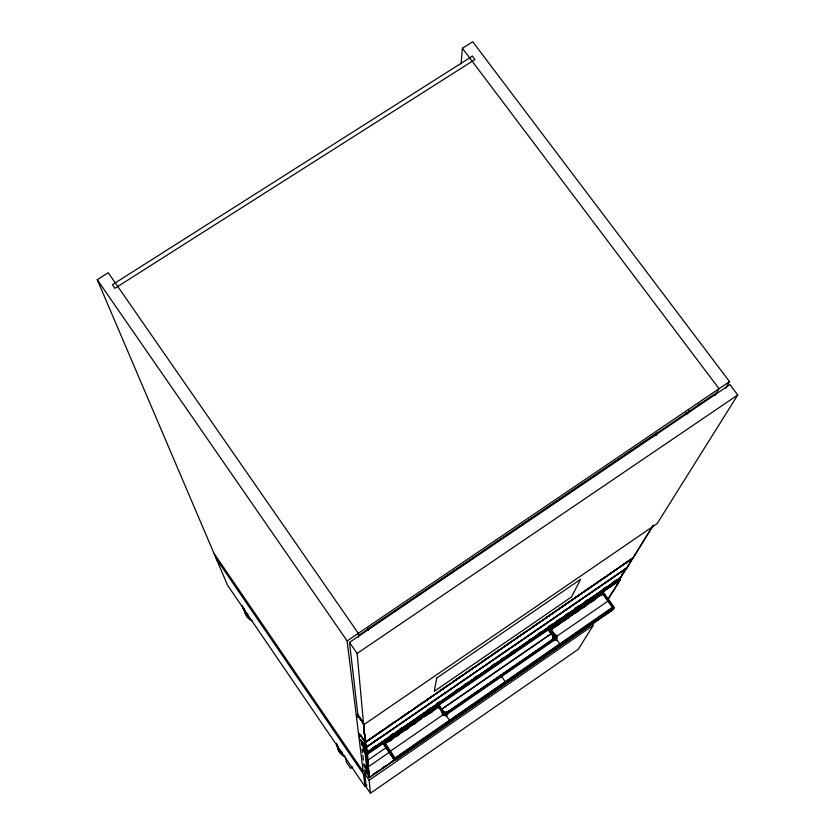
<?xml version="1.0" encoding="UTF-8"?>
<svg xmlns="http://www.w3.org/2000/svg" width="835" height="835" viewBox="0 0 835 835"><rect width="100%" height="100%" fill="white"/><g stroke="black" fill="none" stroke-linecap="round" stroke-linejoin="round"><path stroke-width="1.25" d="M365.98 752.272L366.732 752.679L366.701 751.865L365.98 752.272L365.542 746.897L360.762 739.956M603.006 594.05L603.663 592.933L549.096 631.051L549.712 630.696M603.465 593.017L613.882 607.243L612.65 609.842L396.093 759.526L394.757 759.923L393.64 759.078L612.368 607.337C614.56 605.354 614.028 609.289 612.504 609.894L396.03 759.526L394.224 759.62L384.017 744.319L438.866 706.379L439.627 706.034L440.817 708.821M461.097 63.836L462.402 48.284L472.714 41.75L729.519 381.605L725.521 388.306M613.558 606.596L613.203 609.331L611.898 609.352M394.757 759.923L394.84 759.046L384.288 744.079M396.03 759.526L385.384 743.275M368.611 745.352C364.227 744.82 368.715 753.848 366.701 751.865L366.325 752.606L363.361 723.1L365.939 747.69L626.709 568.186L652.866 525.914M359.144 733.37L365.542 742.378L632.878 557.957L365.438 742.461L359.154 733.568M626.417 568.322L620.509 577.851L619.977 577.392L620.572 577.476L620.186 578.185L366.732 752.627C368.245 750.195 364.175 746.052 366.69 747.231M439.554 705.992C439.961 709.573 445.619 710.929 444.857 714.165L449.929 720.532L449.992 721.889M393.755 733.798L366.137 753.087L368.402 776.435L369.195 777.583L612.859 609.466L613.725 608.538L612.963 606.941L603.068 593.267M443.98 712.714L444.116 712.151L447.518 711.963L448.385 713.288L446.725 715.919L442.508 715.146L390.676 750.968L389.569 752.533M394.767 759.913L395.842 759.307M395.873 732.389L619.873 578.029L620.374 577.048L620.186 578.185L626.48 567.925M451.599 709.729L447.309 712.693L447.435 711.963L552.561 639.464L553.699 640.581L556.747 639.954C557.331 640.142 562.279 646.948 559.273 645.726M546.727 644.109L553.02 639.537L553.386 637.397L552.739 636.124L553.615 634.955L554.764 634.224L557.436 635.832L609.049 600.365L608.736 600.866M632.575 558.344L622.962 564.815M552.217 640.789L553.814 637.627L555.745 637.679L557.436 635.832L556.747 639.954L555.599 635.821L551.079 629.079M438.229 706.796L441.882 712.046L442.508 715.146L448.385 713.288L553.699 640.581L555.745 637.679M552.039 640.226L553.386 638.608L553.73 636.562L549.514 630.331M500.008 675.912C501.47 675.233 507.492 684.387 504.726 683.427M363.444 723.037L365.751 747.649M365.344 742.398L365.845 747.69L360.532 740.081M655.913 435.786L657.5 432.739L368.235 628.964M626.793 567.957L365.73 747.555L446.339 692.069M369.581 777.364L613.203 608.83L613.662 607.212L394.423 758.723L394.224 759.62L384.017 744.319M715.073 395.477L719.039 388.724L462.402 48.284M553.146 638.994L555.004 639.37M621.678 574.918L622.993 572.8M624.309 570.67L625.613 568.552M653.429 525.1L632.815 558.333L365.219 742.263L383.62 729.456M608.13 598.653L612.817 591.117M613.339 590.95L620.092 579.396L619.351 578.655L618.829 578.801L619.946 580.325L367.567 754.235L366.137 753.087L367.035 754.391L369.195 777.583L367.567 754.235L366.471 752.648L368.809 777.291L369.32 776.999M607.619 600.208L620.259 579.908L619.288 578.645L366.565 752.732L368.538 776.905L369.227 777.468M591.764 623.223L593.278 625.311L578.269 649.286L370.396 793.25L366.273 787.207L364.718 773.753L366.857 772.271M737.754 394.965L657.166 523.576L363.883 724.644L358.038 716.127L349.5 642.397L729.926 384.591L737.754 394.965L357.13 653.44L365.239 742.221M442.967 711.9L443.208 711.169L441.882 712.046L444.857 714.165M363.569 744.246L364.133 749.569L366.064 752.262M443.124 713.382L444.074 712.14M626.678 568.207L632.638 558.312M619.946 580.325L620.134 579.772L366.586 754.057L620.092 579.396M613.798 607.723L394.84 759.046M367.65 765.048L367.765 766.384L368.684 766.551L389.966 751.865M368.298 771.811L368.402 773.095L369.289 773.262M368.705 776.039L368.673 776.853M367.035 758.524L367.149 759.902L368.089 760.069L386.323 747.502M366.283 753.619L619.789 578.968M602.682 594.332L601.586 595.136M438.02 707.829L438.646 707.381M373.558 774.076L377.796 771.143M382.023 768.221L386.261 765.288M390.498 762.365L394.736 759.443M396.594 758.159L398.712 756.687M407.438 750.655L409.578 749.183M431.622 733.944L433.751 732.483M454.511 718.121L457.726 715.898M464.145 711.462L466.285 709.99M475.084 703.915L477.202 702.454M500.499 686.349L503.672 684.157M510.081 679.721L514.485 676.674M546.434 654.598L549.649 652.375M556.068 647.95L558.197 646.467M370.396 793.25L369.164 780.266L593.278 625.311M358.653 637.241L358.319 633.347L108.216 272.732L97.246 279.683L227.537 585.178L365.02 786.57L367.035 785.182M371.825 743.14L379.33 737.973M448.478 690.597L548.219 621.929M550.369 620.457L626.511 568.03M373.13 747.44L375.27 745.968M390.269 735.635L393.483 733.412M399.913 728.986L402.063 727.515M427.781 709.792L430.996 707.579M436.35 703.895L439.565 701.682M454.564 691.349L457.778 689.125M464.208 684.7L466.358 683.228M473.852 678.062L477.067 675.839M492.076 665.505L495.291 663.293M500.645 659.608L503.86 657.385M510.289 652.96L514.579 650.006M528.503 640.414L530.653 638.942M538.147 633.765L541.362 631.552M547.791 627.127L552.081 624.173M556.371 621.219L559.586 619.006M566.015 614.581L568.155 613.099M574.584 608.673L578.874 605.719M585.304 601.294L587.443 599.812M602.442 589.479L605.657 587.266M612.086 582.84L616.376 579.887M367.045 752.053L365.166 753.347L362.098 748.87L362.536 752.627M387.116 742.503L421.362 718.893M424.577 716.68L439.554 706.358M597.004 597.839L549.284 630.728L553 636.124L549.075 631.009M599.123 596.378L603.371 593.455M389.601 741.25L391.698 739.8M396.959 736.167L399.067 734.716M405.382 730.354L408.545 728.172M413.805 724.54L415.913 723.089M429.597 713.643L432.749 711.462M352.704 766.906L350.564 768.377L346.556 762.501L345.69 758.253M441.026 709.593L551.465 633.441M440.838 709.907L551.664 633.473M447.341 712.255L552.196 639.881L553.542 638.556L553.908 636.406L549.67 630.154M447.278 712.505L552.822 639.631L553.866 638.671L554.273 636.239L549.983 629.882M503.119 674.221L508.442 670.547M511.625 668.344L516.948 664.67M522.272 660.996L525.455 658.794M527.584 657.333L533.972 652.928M538.22 649.985L543.543 646.311M454.824 707.516L461.264 703.07M465.565 700.106L470.93 696.411M474.155 694.188L489.195 683.823M492.41 681.6L498.86 677.164M213.927 553.292L363.183 771.613L365.062 770.319M365.615 772.448L363.476 773.93L365.02 786.57M366.262 772.229L363.496 774.139L216.223 558.678M367.118 772.427L369.101 771.06M386.845 727.243L395.425 721.336M400.79 717.641L409.38 711.733M413.669 708.779L422.26 702.872M427.624 699.187L432.989 695.492M440.504 690.326L449.094 684.418M453.384 681.464L463.049 674.816M465.189 673.344L473.779 667.436M478.069 664.483L486.659 658.575M490.949 655.621L500.614 648.983M504.904 646.029L513.494 640.121M517.784 637.168L527.438 630.519M531.738 627.565L540.318 621.658M544.618 618.704L553.198 612.807M558.563 609.112L567.153 603.204M571.443 600.25L580.033 594.343M582.183 592.871L591.838 586.222M596.127 583.268L604.717 577.361M609.007 574.407L617.597 568.499M555.661 626.626L559.93 623.693M564.199 620.76L569.543 617.107M574.887 613.443L578.091 611.241M582.36 608.318L586.629 605.385M590.909 602.463L595.178 599.53M358.507 635.571L716.816 392.513M363.183 771.613L347.13 640.936L729.519 381.605M698.07 404.944L700.064 403.587M384.747 744.58L385.384 744.162M394.454 758.691L393.64 759.078M360.668 740.029L365.939 747.68L363.507 723.235M396.114 759.067L394.778 759.464L393.65 758.618M396.093 759.307L394.746 759.693L393.629 758.858L383.902 744.716M396.061 758.911L394.798 759.328L393.755 758.483M366.638 747.106L365.469 747.012M445.128 712.599L447.518 711.963M447.706 712.192L445.086 712.86L443.896 712.338M366.972 752.251L364.133 749.569M555.599 635.821C553.908 635.456 552.175 638.399 554.263 638.817M554.169 637.314L553.386 637.397M446.224 712.526L446.725 714.04M494.028 664.775L495.134 666.33M688.499 410.622L690.524 411.676M685.921 412.928L687.936 413.983M612.253 609.727L613.172 609.049L612.796 607.974L602.463 593.664M409.526 722.985L410.622 724.571M442.905 711.274L444.043 712.464M577.465 607.442L578.425 608.934M553.261 639.819L552.885 635.769M358.079 715.146L357.401 714.175L362.714 721.983M611.742 605.02L613.245 607.097M603.663 592.933L613.558 606.669L613.443 608.767M357.912 714.854L358.664 715.96M550.453 629.527L554.837 636.04L554.941 637.554L553.198 640.007L447.988 712.631L445.003 713.372L443.583 712.756L438.866 706.379M551.945 633.817L553.438 635.905M439.304 706.107L443.135 711.483M439.502 706.608L440.932 708.664M365.375 742.002L359.927 734.278M349.5 642.397L357.13 653.44M97.246 279.683L347.13 640.936M384.747 743.724L395.31 759.61M359.916 717.672L362.828 721.899M357.547 714.635L362.578 722.118M362.327 741.532L363.611 743.4M364.54 747.2L361.388 742.597L361.628 744.747L364.749 749.298L367.285 774.087L364.53 770.058M366.669 768.043L363.82 763.879L364.102 766.342L366.909 770.444M364.718 773.753L369.164 780.266M552.77 636.197L553.741 638.671M356.608 761.979L357.004 764.641M367.995 628.045L368.318 630.331M356.91 714.885L357.203 717.348M359.415 735.75L359.676 737.921M362.818 755.132L363.392 760.132M364.248 744.329L364.446 746.25M252.066 620.802A12.473 12.191 -21.6 0 1 244.645 609.967M247.911 614.111A12.682 12.389 -21.1 0 1 242.578 606.304M249.561 618.213A12.525 12.254 -21.4 0 1 244.06 608.371M244.791 610.395A12.744 12.452 -21 0 1 242.171 605.709M344.876 756.74A12.65 12.577 -45.3 0 1 337.236 745.582M344.698 755.769A12.702 12.629 -44.7 0 1 337.33 746.772M342.235 752.251A12.859 12.786 -43.2 0 1 336.735 744.204M339.49 749.099A12.922 12.849 -42.6 0 1 336.495 743.192M436.705 678.072L434.283 691.307L571.484 596.973L580.628 579.26L436.705 678.072M472.38 56.154L112.36 284.735L114.854 288.325L474.938 59.546L472.38 56.154"/></g></svg>
